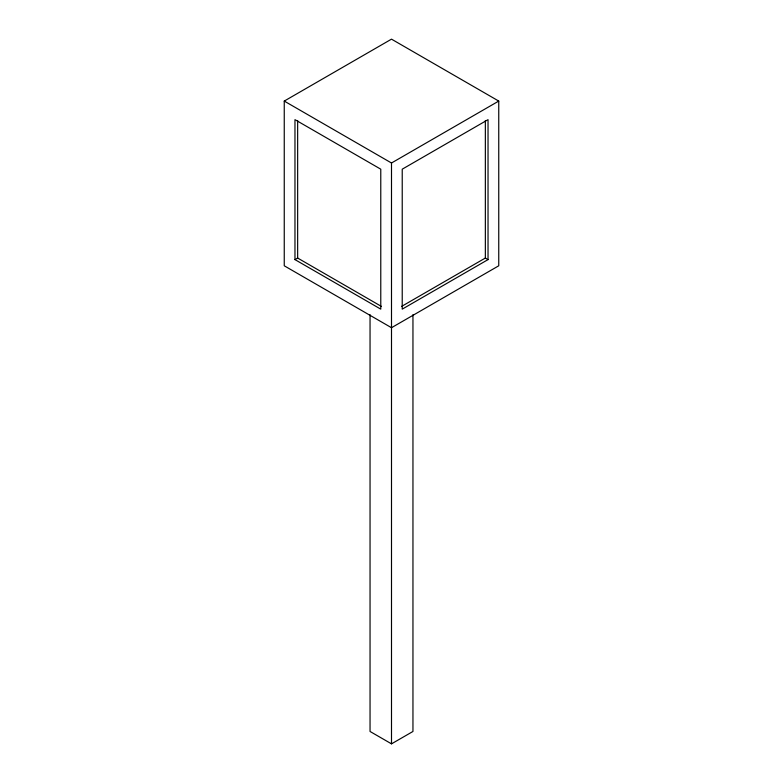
<?xml version="1.0" encoding="UTF-8"?>
<svg xmlns="http://www.w3.org/2000/svg" width="783" height="783" viewBox="0 0 783 783"><rect width="100%" height="100%" fill="white"/><g stroke="black" fill="none" stroke-linecap="round" stroke-linejoin="round"><path stroke-width="1.17" d="M284.249 101.076L391.5 39.15L498.751 101.076L498.751 265.789L391.5 327.715L284.249 265.789L284.249 101.076L391.5 163.001L498.751 101.076M294.966 259.604L380.773 309.138L380.773 169.187L294.966 119.652L294.966 259.604L297.648 258.047L381.341 306.368M401.659 306.368L485.352 258.047L488.034 259.604L488.034 119.652L402.227 169.187L402.227 309.138L488.034 259.604M370.046 314.678L370.046 731.469L391.5 743.85L412.954 731.469L412.954 314.678M485.352 120.533L485.352 258.047M391.5 163.001L391.5 743.85M297.648 120.533L297.648 258.047"/></g></svg>
